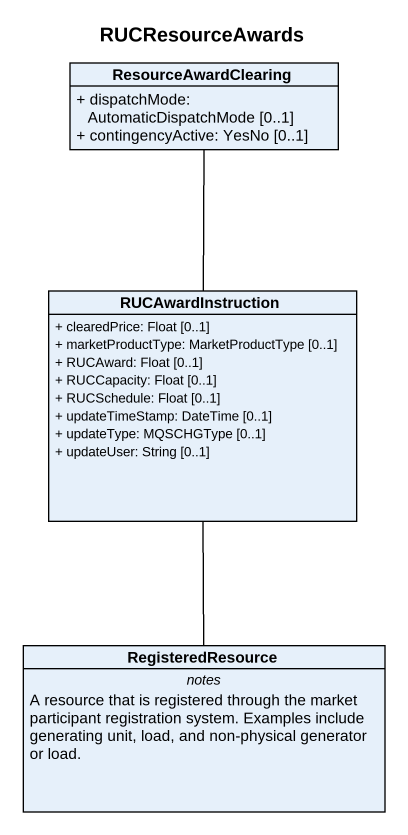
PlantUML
@startuml
title RUCResourceAwards
hide circle
hide empty members
skinparam classAttributeIconSize 0
class ResourceAwardClearing {
  + dispatchMode: AutomaticDispatchMode [0..1]
  + contingencyActive: YesNo [0..1]
}
class RUCAwardInstruction {
  + clearedPrice: Float [0..1]
  + marketProductType: MarketProductType [0..1]
  + RUCAward: Float [0..1]
  + RUCCapacity: Float [0..1]
  + RUCSchedule: Float [0..1]
  + updateTimeStamp: DateTime [0..1]
  + updateType: MQSCHGType [0..1]
  + updateUser: String [0..1]
}
class RegisteredResource {
  -- notes --
  A resource that is registered through the market participant registration system. Examples include generating unit, load, and non-physical generator or load.
}
ResourceAwardClearing -- RUCAwardInstruction
RegisteredResource -up- RUCAwardInstruction
@enduml
